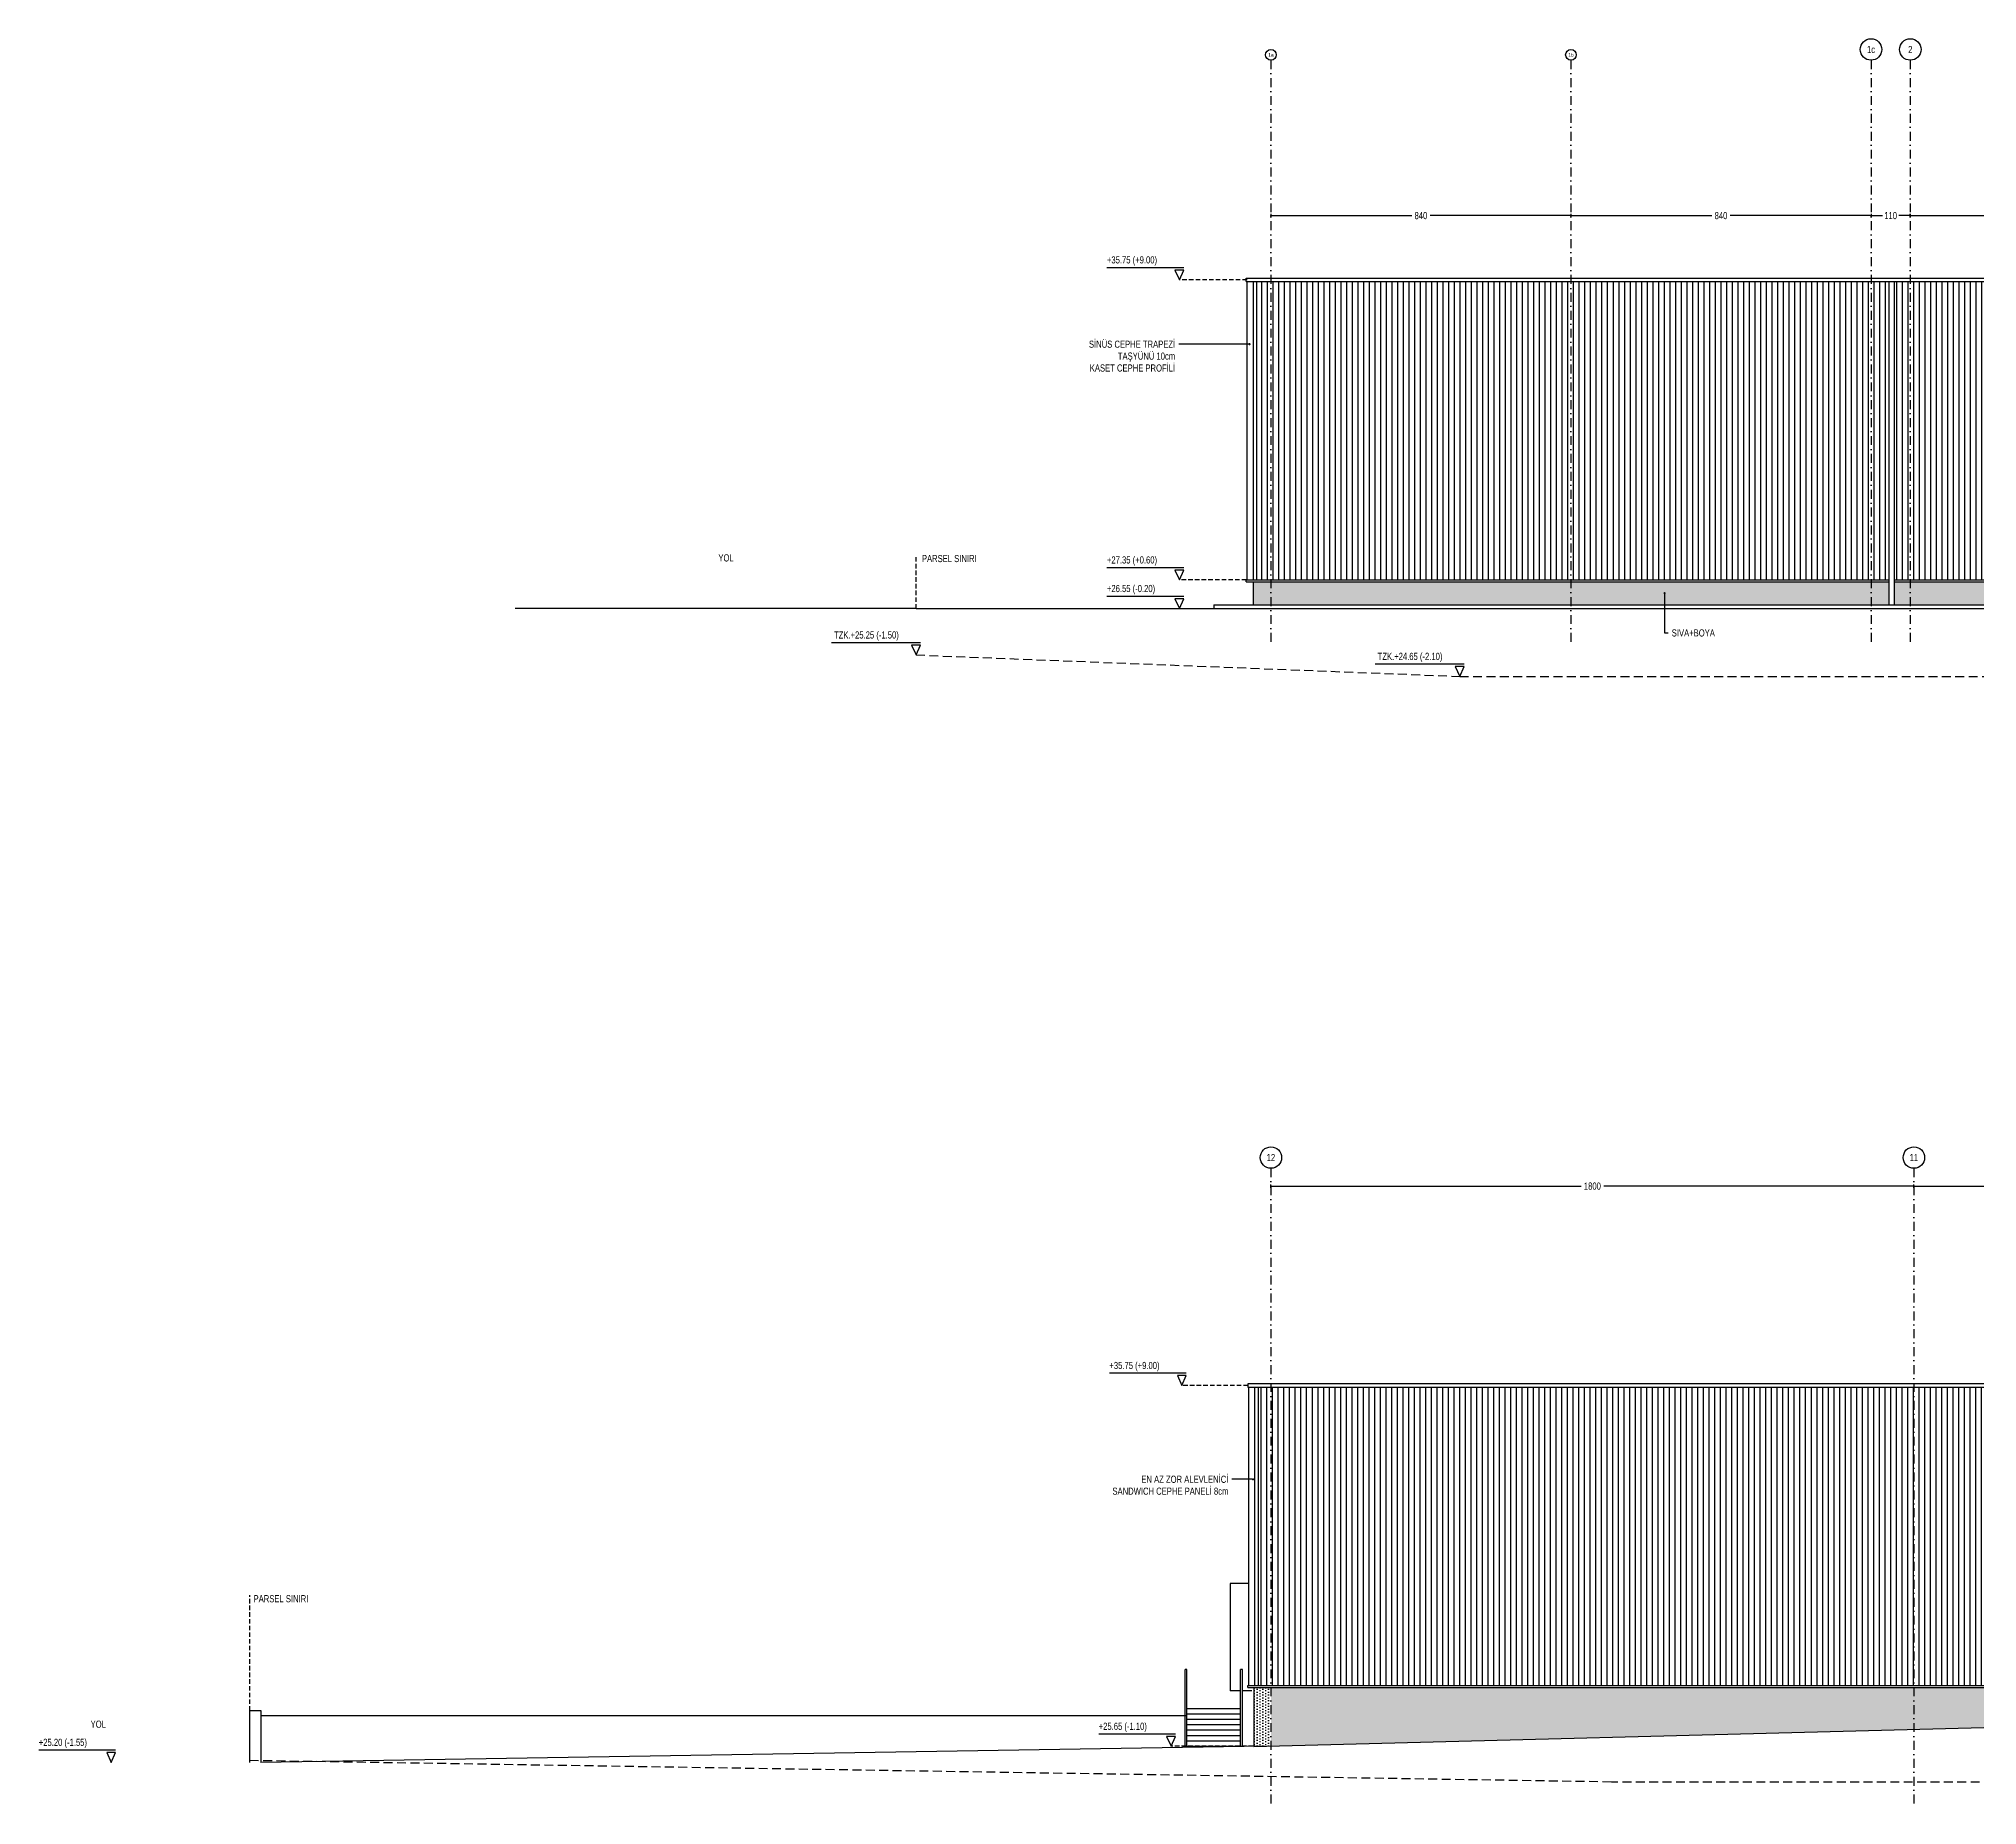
# Model space of a CAD drawing. Header units: centimetres. Extents: x 77182 to 116086, y 20619 to 33555.
# Drawn here: x 84838 to 90265, y 28610 to 33555 of the extents above; entities that cross this region are included whole.
import ezdxf
from ezdxf import colors
from ezdxf.entities.mleader import LeaderData, LeaderLine
from ezdxf.enums import TextEntityAlignment as Align
from ezdxf.math import Vec2, Vec3

# ---------------------------------------------------------------- set-up
doc = ezdxf.new("R2010")
doc.units = ezdxf.units.CM
doc.header["$LTSCALE"] = 100
doc.linetypes.add('DASHDOT2', pattern=[0.5, 0.25, -0.125, 0, -0.125])
doc.linetypes.add('HIDDEN2', pattern=[0.1875, 0.125, -0.0625])
for name, color, linetype in [('A-ANNO-DIMS', 187, 'Continuous'), ('A-ANNO-GRID', 155, 'DASHDOT2'), ('A-ANNO-IDEN', 50, 'Continuous'), ('A-ANNO-TEXT', 50, 'Continuous'), ('A-ELEV-01', 255, 'Continuous'), ('A-ELEV-02', 253, 'Continuous'), ('A-ELEV-03', 251, 'Continuous'), ('A-ELEV-04', 250, 'Continuous'), ('A-HATCH', 253, 'Continuous'), ('L-TOPO', 49, 'Continuous'), ('S-CONC', 5, 'Continuous')]:
    doc.layers.add(name, color=color, linetype=linetype)
doc.styles.add('Fields_100', font='act_simplex.shx', dxfattribs={"width": 0.8, "height": 20})
doc.dimstyles.new('FIELDS_100', dxfattribs={"dimscale": 0, "dimtxt": 20, "dimasz": 5, "dimexe": 5, "dimexo": 5, "dimgap": 5, "dimtad": 0, "dimdec": 0, "dimzin": 0, "dimdsep": 46, "dimtxsty": 'Fields_100', "dimblk": 'DOT', "dimcen": 0.09, "dimclrt": 50, "dimadec": 0, "dimazin": 0, "dimtfac": 1, "dimtdec": 0, "dimtix": 1, "dimtofl": 0, "dimtmove": 1, "dimatfit": 3, "dimfxl": 5, "dimfxlon": 1, "dimtolj": 1, "dimtzin": 0, "dimarcsym": 0})
pattern_1 = [(90, (84642.146, 96877.812), (-15.875, 1e-15), [])]
pattern_2 = [(90, (84642.146, 96877.812), (-7.9375, 3.96875), [0, -7.9375])]
pattern_3 = [(90, (-43323.262, 24498.2245), (-7.9375, 3.96875), [0, -7.9375])]

# ---------------------------------------------------------------- blocks, each defined once
blk = doc.blocks.new('_Dot')
at = {"color": 0, "linetype": 'ByBlock', "lineweight": -2}
blk.add_line((-0.5, 0), (-1, 0), dxfattribs=at)
at = {"color": 0, "linetype": 'ByBlock', "const_width": 0.5}
blk.add_lwpolyline([(-0.25, 0, 1), (0.25, 0, 1)], format="xyb", close=True, dxfattribs=at)
blk = doc.blocks.new('*D64')
at = {"layer": 'A-ANNO-DIMS', "color": 0, "lineweight": -2, "transparency": 16777216}
for p, q in [((90077.3, 33055.2), (90077.3, 33065.2)), ((90082.3, 33060.2), (90945.7, 33060.2)), ((91872.3, 33060.2), (91009, 33060.2)), ((91877.3, 33055.2), (91877.3, 33065.2))]:
    blk.add_line(p, q, dxfattribs=at)
at = {"layer": 'DEFPOINTS', "color": 0, "transparency": 16777216}
for p in [(91877.3, 33060.2), (90077.3, 32901.2), (91877.3, 32901.2)]:
    blk.add_point(p, dxfattribs=at)
at = {"layer": 'A-ANNO-DIMS', "color": 0, "lineweight": -2, "transparency": 16777216, "xscale": 5, "yscale": 5, "zscale": 5, "rotation": 180}
blk.add_blockref('_Dot', (90077.3, 33060.2), dxfattribs=at)
at = {"layer": 'A-ANNO-DIMS', "color": 0, "lineweight": -2, "transparency": 16777216, "xscale": 5, "yscale": 5, "zscale": 5}
blk.add_blockref('_Dot', (91877.3, 33060.2), dxfattribs=at)
at = {"layer": 'A-ANNO-DIMS', "color": 50, "transparency": 16777216, "insert": (90977.3, 33060.2), "char_height": 20, "attachment_point": 5, "style": 'Fields_100'}
blk.add_mtext('\\A1;1800', dxfattribs=at)
blk = doc.blocks.new('*D90')
at = {"layer": 'A-ANNO-DIMS', "color": 0, "lineweight": -2, "transparency": 16777216}
for p, q in [((88287.3, 33065.2), (88287.3, 33055.2)), ((88292.3, 33060.2), (88681.8, 33060.2)), ((89122.3, 33060.2), (88732.9, 33060.2)), ((89127.3, 33065.2), (89127.3, 33055.2))]:
    blk.add_line(p, q, dxfattribs=at)
at = {"layer": 'DEFPOINTS', "color": 0, "transparency": 16777216}
for p in [(88287.3, 33495.3), (89127.3, 33495.3), (89127.3, 33060.2)]:
    blk.add_point(p, dxfattribs=at)
at = {"layer": 'A-ANNO-DIMS', "color": 0, "lineweight": -2, "transparency": 16777216, "xscale": 5, "yscale": 5, "zscale": 5, "rotation": 180}
blk.add_blockref('_Dot', (88287.3, 33060.2), dxfattribs=at)
at = {"layer": 'A-ANNO-DIMS', "color": 0, "lineweight": -2, "transparency": 16777216, "xscale": 5, "yscale": 5, "zscale": 5}
blk.add_blockref('_Dot', (89127.3, 33060.2), dxfattribs=at)
at = {"layer": 'A-ANNO-DIMS', "color": 50, "transparency": 16777216, "insert": (88707.3, 33060.2), "char_height": 20, "attachment_point": 5, "style": 'Fields_100'}
blk.add_mtext('\\A1;840', dxfattribs=at)
blk = doc.blocks.new('*D91')
at = {"layer": 'A-ANNO-DIMS', "color": 0, "lineweight": -2, "transparency": 16777216}
for p, q in [((89127.3, 33065.2), (89127.3, 33055.2)), ((89132.3, 33060.2), (89521.8, 33060.2)), ((89962.3, 33060.2), (89572.9, 33060.2)), ((89967.3, 33065.2), (89967.3, 33055.2))]:
    blk.add_line(p, q, dxfattribs=at)
at = {"layer": 'DEFPOINTS', "color": 0, "transparency": 16777216}
for p in [(89127.3, 33495.3), (89967.3, 33470.3), (89967.3, 33060.2)]:
    blk.add_point(p, dxfattribs=at)
at = {"layer": 'A-ANNO-DIMS', "color": 0, "lineweight": -2, "transparency": 16777216, "xscale": 5, "yscale": 5, "zscale": 5, "rotation": 180}
blk.add_blockref('_Dot', (89127.3, 33060.2), dxfattribs=at)
at = {"layer": 'A-ANNO-DIMS', "color": 0, "lineweight": -2, "transparency": 16777216, "xscale": 5, "yscale": 5, "zscale": 5}
blk.add_blockref('_Dot', (89967.3, 33060.2), dxfattribs=at)
at = {"layer": 'A-ANNO-DIMS', "color": 50, "transparency": 16777216, "insert": (89547.3, 33060.2), "char_height": 20, "attachment_point": 5, "style": 'Fields_100'}
blk.add_mtext('\\A1;840', dxfattribs=at)
blk = doc.blocks.new('*D75')
at = {"layer": 'A-ANNO-DIMS', "color": 0, "lineweight": -2, "transparency": 16777216}
for p, q in [((89967.3, 33065.2), (89967.3, 33055.2)), ((89972.3, 33060.2), (89999.8, 33060.2)), ((90072.3, 33060.2), (90044.9, 33060.2)), ((90077.3, 33065.2), (90077.3, 33055.2))]:
    blk.add_line(p, q, dxfattribs=at)
at = {"layer": 'DEFPOINTS', "color": 0, "transparency": 16777216}
for p in [(89967.3, 33470.3), (90077.3, 33470.3), (90077.3, 33060.2)]:
    blk.add_point(p, dxfattribs=at)
at = {"layer": 'A-ANNO-DIMS', "color": 0, "lineweight": -2, "transparency": 16777216, "xscale": 5, "yscale": 5, "zscale": 5, "rotation": 180}
blk.add_blockref('_Dot', (89967.3, 33060.2), dxfattribs=at)
at = {"layer": 'A-ANNO-DIMS', "color": 0, "lineweight": -2, "transparency": 16777216, "xscale": 5, "yscale": 5, "zscale": 5}
blk.add_blockref('_Dot', (90077.3, 33060.2), dxfattribs=at)
at = {"layer": 'A-ANNO-DIMS', "color": 50, "transparency": 16777216, "insert": (90022.3, 33060.2), "char_height": 20, "attachment_point": 5, "style": 'Fields_100'}
blk.add_mtext('\\A1;110', dxfattribs=at)
blk = doc.blocks.new('*D54')
at = {"layer": 'A-ANNO-DIMS', "color": 0, "lineweight": -2, "transparency": 16777216}
for p, q in [((90087.3, 30338.5), (90087.3, 30348.5)), ((90092.3, 30343.5), (90955.7, 30343.5)), ((91882.3, 30343.5), (91019, 30343.5)), ((91887.3, 30338.5), (91887.3, 30348.5))]:
    blk.add_line(p, q, dxfattribs=at)
at = {"layer": 'DEFPOINTS', "color": 0, "transparency": 16777216}
for p in [(90087.3, 30343.5), (90087.3, 29498.5), (91887.3, 29498.5)]:
    blk.add_point(p, dxfattribs=at)
at = {"layer": 'A-ANNO-DIMS', "color": 0, "lineweight": -2, "transparency": 16777216, "xscale": 5, "yscale": 5, "zscale": 5, "rotation": 180}
blk.add_blockref('_Dot', (90087.3, 30343.5), dxfattribs=at)
at = {"layer": 'A-ANNO-DIMS', "color": 0, "lineweight": -2, "transparency": 16777216, "xscale": 5, "yscale": 5, "zscale": 5}
blk.add_blockref('_Dot', (91887.3, 30343.5), dxfattribs=at)
at = {"layer": 'A-ANNO-DIMS', "color": 50, "transparency": 16777216, "insert": (90987.3, 30343.5), "char_height": 20, "attachment_point": 5, "style": 'Fields_100'}
blk.add_mtext('\\A1;1800', dxfattribs=at)
blk = doc.blocks.new('*D55')
at = {"layer": 'A-ANNO-DIMS', "color": 0, "lineweight": -2, "transparency": 16777216}
for p, q in [((88287.3, 30338.5), (88287.3, 30348.5)), ((88292.3, 30343.5), (89155.7, 30343.5)), ((90082.3, 30343.5), (89219, 30343.5)), ((90087.3, 30338.5), (90087.3, 30348.5))]:
    blk.add_line(p, q, dxfattribs=at)
at = {"layer": 'DEFPOINTS', "color": 0, "transparency": 16777216}
for p in [(88287.3, 30343.5), (88287.3, 29498.5), (90087.3, 29498.5)]:
    blk.add_point(p, dxfattribs=at)
at = {"layer": 'A-ANNO-DIMS', "color": 0, "lineweight": -2, "transparency": 16777216, "xscale": 5, "yscale": 5, "zscale": 5, "rotation": 180}
blk.add_blockref('_Dot', (88287.3, 30343.5), dxfattribs=at)
at = {"layer": 'A-ANNO-DIMS', "color": 0, "lineweight": -2, "transparency": 16777216, "xscale": 5, "yscale": 5, "zscale": 5}
blk.add_blockref('_Dot', (90087.3, 30343.5), dxfattribs=at)
at = {"layer": 'A-ANNO-DIMS', "color": 50, "transparency": 16777216, "insert": (89187.3, 30343.5), "char_height": 20, "attachment_point": 5, "style": 'Fields_100'}
blk.add_mtext('\\A1;1800', dxfattribs=at)

msp = doc.modelspace()

# ---------------------------------------------------------------- hatches: boundary and pattern name
at = {"layer": 'A-HATCH'}
h = msp.add_hatch(dxfattribs=at)
h.set_pattern_fill('LINE', color=256, scale=5, angle=90)
h.set_pattern_definition(pattern_1)
h.paths.add_polyline_path([(90017.3, 32875.4), (88247.3, 32875.4), (88247.3, 32040.4), (90017.3, 32040.4)])
h = msp.add_hatch(dxfattribs=at)
h.set_pattern_fill('LINE', color=256, scale=5, angle=90)
h.set_pattern_definition(pattern_1)
h.paths.add_polyline_path([(99022.3, 32875.4), (90032.3, 32875.4), (90032.3, 32040.4), (90664.8, 32040.4), (90664.8, 32470.4), (91589.8, 32470.4), (91589.8, 32040.4), (91869.8, 32040.4), (91869.8, 32550.4), (97284.8, 32550.4), (97284.8, 32040.4), (97864.8, 32040.4), (97864.8, 32470.4), (98789.8, 32470.4), (98789.8, 32040.4), (99022.3, 32040.4)])
h = msp.add_hatch(dxfattribs=at)
h.set_pattern_fill('DOTS', color=256, scale=5, angle=90)
h.set_pattern_definition(pattern_2)
h.paths.add_polyline_path([(90017.3, 32035.4), (88237.3, 32035.4), (88237.3, 31970.4), (90017.3, 31970.4)])
h = msp.add_hatch(dxfattribs=at)
h.set_pattern_fill('DOTS', color=256, scale=5, angle=90)
h.set_pattern_definition(pattern_2)
h.paths.add_polyline_path([(91869.8, 32035.4), (90032.3, 32035.4), (90032.3, 31970.4), (91869.8, 31970.4)])
h = msp.add_hatch(dxfattribs=at)
h.set_pattern_fill('LINE', color=256, scale=5, angle=90)
h.set_pattern_definition([(90, (183780.221, 93782.81), (-15.875, 1e-15), [])])
h.paths.add_polyline_path([(106332.3, 28945.4), (106332.3, 29780.4), (97342.3, 29780.4), (97342.3, 28945.4), (99462.3, 28945.4), (99462.3, 29105.4), (99612.3, 29105.4), (99612.3, 28945.4), (105162.3, 28945.4), (105162.3, 29105.4), (105312.3, 29105.4), (105312.3, 28945.4)])
h.paths.add_polyline_path([(106347.3, 29780.4), (106347.3, 28945.4), (107337.3, 28945.4), (107337.3, 29105.4), (107487.3, 29105.4), (107487.3, 28945.4), (108117.3, 28945.4), (108117.3, 29780.4)])
h.paths.add_polyline_path([(93082.3, 29490.4), (93082.3, 28945.4), (95862.3, 28945.4), (95862.3, 29105.4), (96012.3, 29105.4), (96012.3, 28945.4), (97332.3, 28945.4), (97332.3, 29780.4), (88252.3, 29780.4), (88252.3, 28945.4), (92112.3, 28945.4), (92112.3, 29105.4), (92262.3, 29105.4), (92262.3, 28945.4), (92492.3, 28945.4), (92492.3, 29490.4)])
h = msp.add_hatch(dxfattribs=at)
h.set_pattern_fill('DOTS', color=256, scale=5, angle=90)
h.set_pattern_definition(pattern_3)
h.paths.add_polyline_path([(88287.3, 28940.4), (88239.3, 28940.4), (88239.3, 28774.9), (88287.3, 28776.2)])
h = msp.add_hatch(dxfattribs=at)
h.set_pattern_fill('DOTS', color=256, scale=5, angle=90)
h.set_pattern_definition(pattern_3)
h.paths.add_polyline_path([(90087.3, 28940.4), (88287.3, 28940.4), (88287.3, 28776.2), (90087.3, 28822.9)])
h = msp.add_hatch(dxfattribs=at)
h.set_pattern_fill('DOTS', color=256, scale=5, angle=90)
h.set_pattern_definition(pattern_3)
h.paths.add_polyline_path([(91887.3, 28940.4), (90087.3, 28940.4), (90087.3, 28822.9), (91887.3, 28869.6)])
h.paths.add_polyline_path([(91174.7, 28906.9, -1), (91174.7, 28909.9, -1)], flags=16)

# ---------------------------------------------------------------- linework, layer by layer
at = {"layer": 'A-ANNO-DIMS', "linetype": 'HIDDEN2'}
for p, q in [((88220.4, 32880.4), (88030.9, 32880.4)), ((87293.7, 31960.4), (87293.7, 32110.3)), ((88218.3, 32040.4), (88030.9, 32040.4)), ((88223, 29785.4), (88037.8, 29785.4)), ((85429.1, 28875.4), (85429.1, 29198.5)), ((88237.3, 28775.4), (88007.8, 28775.4))]:
    msp.add_line(p, q, dxfattribs=at)
at = {"layer": 'A-ANNO-DIMS'}
for points in [[(87828.2, 32915.4), (88043.4, 32915.4)], [(87828.2, 32075.4), (88043.4, 32075.4)], [(87828.2, 31995.4), (88043.4, 31995.4)], [(87057.2, 31865.4), (87306.2, 31865.4)], [(88579.1, 31805.4), (88828.2, 31805.4)], [(87835.1, 29820.4), (88050.3, 29820.4)], [(84837.8, 28765.4), (85052.9, 28765.4)], [(87805.1, 28810.4), (88020.3, 28810.4)]]:
    msp.add_lwpolyline(points, dxfattribs=at)
for points in [[(88030.9, 32880.4), (88043.4, 32907.9), (88018.4, 32907.9)], [(88030.9, 32040.4), (88043.4, 32067.9), (88018.4, 32067.9)], [(88030.9, 31960.4), (88043.4, 31987.9), (88018.4, 31987.9)], [(87293.7, 31830.4), (87306.2, 31857.9), (87281.2, 31857.9)], [(88815.7, 31770.4), (88828.2, 31797.9), (88803.2, 31797.9)], [(88037.8, 29785.4), (88050.3, 29812.9), (88025.3, 29812.9)], [(88007.8, 28775.4), (88020.3, 28802.9), (87995.3, 28802.9)], [(85040.4, 28730.4), (85052.9, 28757.9), (85027.9, 28757.9)]]:
    msp.add_lwpolyline(points, close=True, dxfattribs=at)
at = {"layer": 'A-ANNO-GRID'}
for p, q in [((88287.3, 33495.3), (88287.3, 31860.4)), ((89127.3, 33495.3), (89127.3, 31860.4)), ((89967.3, 33495.3), (89967.3, 31860.4)), ((90077.3, 33495.3), (90077.3, 31860.4))]:
    msp.add_line(p, q, dxfattribs=at)
for points in [[(88287.3, 30393.5), (88287.3, 28610.4)], [(90087.3, 30393.5), (90087.3, 28610.4)]]:
    msp.add_lwpolyline(points, dxfattribs=at)
at = {"layer": 'A-ANNO-GRID', "linetype": 'Continuous', "ltscale": 10}
for centre, radius in [((89967.3, 33525.3), 30), ((90077.3, 33525.3), 30), ((88287.3, 33510.3), 15), ((89127.3, 33510.3), 15), ((88287.3, 30423.5), 30), ((90087.3, 30423.5), 30)]:
    msp.add_circle(centre, radius, dxfattribs=at)
at = {"layer": 'A-ELEV-01'}
for p, q in [((88218.3, 32875.4), (88218.3, 32885.4)), ((88220.3, 32875.4), (88220.3, 32040.4)), ((88237.3, 32875.4), (88237.3, 32040.4)), ((88247.3, 32875.4), (88247.3, 32040.4)), ((90017.3, 32875.4), (90017.3, 31970.4)), ((90032.3, 32875.4), (90032.3, 31970.4)), ((88218.3, 32035.4), (88218.3, 32040.4)), ((88127.3, 31970.4), (88127.3, 31960.4)), ((88225.3, 28945.4), (88225.3, 29780.4)), ((88242.3, 28945.4), (88242.3, 29780.4)), ((88252.3, 28945.4), (88252.3, 29780.4)), ((88223, 28940.4), (88223, 28945.4)), ((88223, 28945.4), (92112.3, 28945.4)), ((88223, 28940.4), (92112.3, 28940.4))]:
    msp.add_line(p, q, dxfattribs=at)
for points in [[(88218.3, 32885.4), (108141.3, 32885.4)], [(88218.3, 32875.4), (108141.3, 32875.4)], [(88218.3, 32040.4), (90017.3, 32040.4)], [(88218.3, 32035.4), (90017.3, 32035.4)], [(88237.3, 32035.4), (88237.3, 31970.4)], [(90032.3, 32040.4), (91869.8, 32040.4)], [(90032.3, 32035.4), (91869.8, 32035.4)], [(88127.3, 31970.4), (91869.8, 31970.4)], [(88223, 29790.4), (88223, 29780.4), (108153.7, 29780.4), (108153.7, 29790.4), (88223, 29790.4)], [(88239.3, 28940.4), (88239.3, 28774.9)]]:
    msp.add_lwpolyline(points, dxfattribs=at)
at = {"layer": 'A-ELEV-02'}
for p, q in [((88052.3, 28990.4), (88047.3, 28990.4)), ((88047.3, 28774.8), (88047.3, 28990.4)), ((88052.3, 28774.8), (88052.3, 28990.4)), ((88207.3, 28990.4), (88202.3, 28990.4)), ((88202.3, 28774.8), (88202.3, 28990.4)), ((88207.3, 28774.8), (88207.3, 28990.4)), ((88202.3, 28880.4), (88052.3, 28880.4)), ((88202.3, 28865.3), (88052.3, 28865.3)), ((88202.3, 28850.2), (88052.3, 28850.2)), ((88202.3, 28835.2), (88052.3, 28835.2)), ((88202.3, 28820.1), (88052.3, 28820.1)), ((88207.3, 28774.8), (88047.3, 28774.8)), ((88202.3, 28805), (88052.3, 28805)), ((88202.3, 28789.9), (88052.3, 28789.9))]:
    msp.add_line(p, q, dxfattribs=at)
at = {"layer": 'A-ELEV-03'}
for p, q in [((88225.3, 29230.9), (88173.3, 29230.9)), ((88173.3, 29230.9), (88173.3, 28930.4)), ((88202.3, 28930.4), (88173.3, 28930.4)), ((88234.3, 28930.4), (88207.3, 28930.4))]:
    msp.add_line(p, q, dxfattribs=at)
at = {"layer": 'A-ELEV-04'}
msp.add_line((88052.3, 28860.4), (85459.1, 28860.4), dxfattribs=at)
at = {"layer": 'L-TOPO', "color": 1, "linetype": 'HIDDEN2', "ltscale": 2}
for points in [[(87293.7, 31830.4), (88815.7, 31770.4), (105581.2, 31770.4), (109392.5, 31830.4)], [(108893.3, 28735.4), (107371.4, 28675.4), (89240.4, 28675.4), (85429.1, 28735.4)]]:
    msp.add_lwpolyline(points, dxfattribs=at)
at = {"layer": 'S-CONC'}
for p, q in [((87293.7, 31960.4), (86171.1, 31960.4)), ((87293.7, 31960.4), (109392.5, 31960.4)), ((88269.3, 28775.4), (85459.1, 28730.4))]:
    msp.add_line(p, q, dxfattribs=at)
for points in [[(85429.1, 28730.4), (85429.1, 28875.4), (85459.1, 28875.4), (85459.1, 28730.4)], [(88239.3, 28774.9), (92112.6, 28875.4)]]:
    msp.add_lwpolyline(points, dxfattribs=at)

# ---------------------------------------------------------------- texts
at = {"layer": 'A-ANNO-DIMS', "color": 50, "char_height": 20, "style": 'Fields_100'}
for s, width, insert, attachment_point in [('+35.75 (+9.00)', 226.336, (87828.2, 32920.4), 7), ('+27.35 (+0.60)', 226.336, (87828.2, 32080.4), 7), ('+26.55 (-0.20)', 226.336, (87828.2, 32000.4), 7), ('TZK.+25.25 (-1.50)', 458.007, (87064.2, 31870.4), 7), ('TZK.+24.65 (-2.10)', 458.007, (88586.1, 31810.4), 7), ('+35.75 (+9.00)', 226.336, (87835.1, 29825.4), 7), ('PARSEL SINIRI', 226.336, (85439.1, 29198.5), 1), ('+25.65 (-1.10)', 226.336, (87805.1, 28815.4), 7), ('+25.20 (-1.55)', 226.336, (84837.8, 28770.4), 7)]:
    msp.add_mtext_dynamic_manual_height_columns(s, width=width, gutter_width=100, heights=[0], dxfattribs=dict(at, insert=insert, attachment_point=attachment_point))
at = {"layer": 'A-ANNO-GRID', "color": 50, "style": 'Fields_100', "width": 0.8}
for s, height, rotation, p in [('1a', 10, 359.9267, (88287.3, 33510.3)), ('1b', 10, 359.9267, (89127.3, 33510.3)), ('1c', 20, 359.9267, (89967.3, 33525.3)), ('2', 20, 359.9267, (90077.3, 33525.3)), ('12', 20, 0.0733, (88287.3, 30423.5)), ('11', 20, 0.0733, (90087.3, 30423.5))]:
    msp.add_text(s, height=height, rotation=rotation, dxfattribs=at).set_placement(p, align=Align.MIDDLE_CENTER)
at = {"layer": 'A-ANNO-IDEN', "insert": (87310.2, 32110.3), "char_height": 20, "attachment_point": 1, "style": 'Fields_100'}
msp.add_mtext_dynamic_manual_height_columns('PARSEL SINIRI', width=277.705, gutter_width=100, heights=[0], dxfattribs=at)
at = {"layer": 'A-ANNO-TEXT', "char_height": 20, "attachment_point": 5, "style": 'Fields_100'}
for insert in [(86761.8, 32102), (85004.3, 28837.2)]:
    msp.add_mtext_dynamic_manual_height_columns('YOL', width=211.606, gutter_width=100, heights=[0], dxfattribs=dict(at, insert=insert))

# ---------------------------------------------------------------- dimensions: what is measured, and where the dimension line sits
at = {"layer": 'A-ANNO-DIMS'}
for base, p1, p2, picture, middle in [((89127.3, 33060.2), (88287.3, 33495.3), (89127.3, 33495.3), '*D90', (88707.3, 33060.2)), ((89967.3, 33060.2), (89127.3, 33495.3), (89967.3, 33470.3), '*D91', (89547.3, 33060.2)), ((90077.3, 33060.2), (89967.3, 33470.3), (90077.3, 33470.3), '*D75', (90022.3, 33060.2)), ((91877.3, 33060.2), (90077.3, 32901.2), (91877.3, 32901.2), '*D64', (90977.3, 33060.2))]:
    dim = msp.add_linear_dim(base=base, p1=p1, p2=p2, dimstyle='FIELDS_100', override={"dimscale": 1}, dxfattribs=at)
    dim.commit()
    dim.dimension.update_dxf_attribs({"geometry": picture, "text_midpoint": middle})
for base, p1, p2, picture, middle in [((88287.3, 30343.5), (90087.3, 29498.5), (88287.3, 29498.5), '*D55', (89187.3, 30343.5)), ((90087.3, 30343.5), (91887.3, 29498.5), (90087.3, 29498.5), '*D54', (90987.3, 30343.5))]:
    dim = msp.add_linear_dim(base=base, p1=p1, p2=p2, angle=180, dimstyle='FIELDS_100', override={"dimscale": 1}, dxfattribs=at)
    dim.commit()
    dim.dimension.update_dxf_attribs({"geometry": picture, "text_midpoint": middle})

# ---------------------------------------------------------------- leaders
ml = msp.add_multileader_mtext('Standard', dxfattribs=at)
ml.set_content('SİNÜS CEPHE TRAPEZİ\\PTAŞYÜNÜ 10cm\\PKASET CEPHE PROFİLİ', color=50, style='Fields_100')
ml.set_leader_properties(color=256)
ml.set_arrow_properties(name='DOT')
ml.build(insert=Vec2(0, 0))
ml.multileader.update_dxf_attribs({"dogleg_length": 10, "arrow_head_size": 6})
ctx = ml.context
ctx.base_point, ctx.char_height, ctx.arrow_head_size, ctx.landing_gap_size, ctx.plane_origin = Vec3(87735.8, 32700.4), 20, 6, 10, Vec3(88543, 32750.4)
ctx.text_align_type = 2
notes = []
notes.append((ctx, [(0, (1, 1, 0), (88039.2, 32700.4), (-1, 0), 10, [(0, [(88227.3, 32700.4)], 0, [])])]))
ctx.mtext.insert, ctx.mtext.alignment, ctx.mtext.flow_direction = Vec3(88019.2, 32710.4), 3, 5
ml = msp.add_multileader_mtext('Standard', dxfattribs=at)
ml.set_content('SIVA+BOYA', color=50, style='Fields_100')
ml.set_leader_properties(color=256)
ml.set_arrow_properties(name='DOT')
ml.build(insert=Vec2(0, 0))
ml.multileader.update_dxf_attribs({"dogleg_length": 10, "arrow_head_size": 6})
ctx = ml.context
ctx.base_point, ctx.char_height, ctx.arrow_head_size, ctx.landing_gap_size, ctx.plane_origin = Vec3(89399.5, 31892.1), 20, 6, 10, Vec3(89844.1, 31998.4)
notes.append((ctx, [(0, (1, 1, 0), (89389.5, 31892.1), (1, 0), 10, [(0, [(89389.5, 32003.4)], 0, [])])]))
ctx.mtext.insert, ctx.mtext.flow_direction = Vec3(89409.5, 31902.1), 5
ml = msp.add_multileader_mtext('Standard', dxfattribs=at)
ml.set_content('EN AZ ZOR ALEVLENİCİ\\PSANDWICH CEPHE PANELİ 8cm', color=50, style='Fields_100')
ml.set_leader_properties(color=256)
ml.set_arrow_properties(name='DOT')
ml.build(insert=Vec2(0, 0))
ml.multileader.update_dxf_attribs({"dogleg_length": 10, "arrow_head_size": 6})
ctx = ml.context
ctx.base_point, ctx.char_height, ctx.arrow_head_size, ctx.landing_gap_size, ctx.plane_origin = Vec3(87794.5, 29522.9), 20, 6, 10, Vec3(88692, 29522.9)
ctx.text_align_type = 2
notes.append((ctx, [(0, (1, 1, 0), (88188.2, 29522.9), (-1, 0), 10, [(0, [(88237.3, 29522.9)], 0, [])])]))
ctx.mtext.insert, ctx.mtext.alignment, ctx.mtext.flow_direction = Vec3(88168.2, 29532.9), 3, 5
for ctx, leaders in notes:
    for number, flags, end, landing, length, lines in leaders:
        leader = LeaderData()
        leader.index, (leader.has_last_leader_line, leader.has_dogleg_vector, leader.attachment_direction) = number, flags
        leader.last_leader_point, leader.dogleg_vector, leader.dogleg_length = Vec3(end), Vec3(landing), length
        for number, points, colour, breaks in lines:
            line = LeaderLine()
            line.index, line.vertices, line.color, line.breaks = number, Vec3.list(points), colors.encode_raw_color(colour), breaks
            leader.lines.append(line)
        ctx.leaders.append(leader)

doc.saveas('drawing.dxf')
